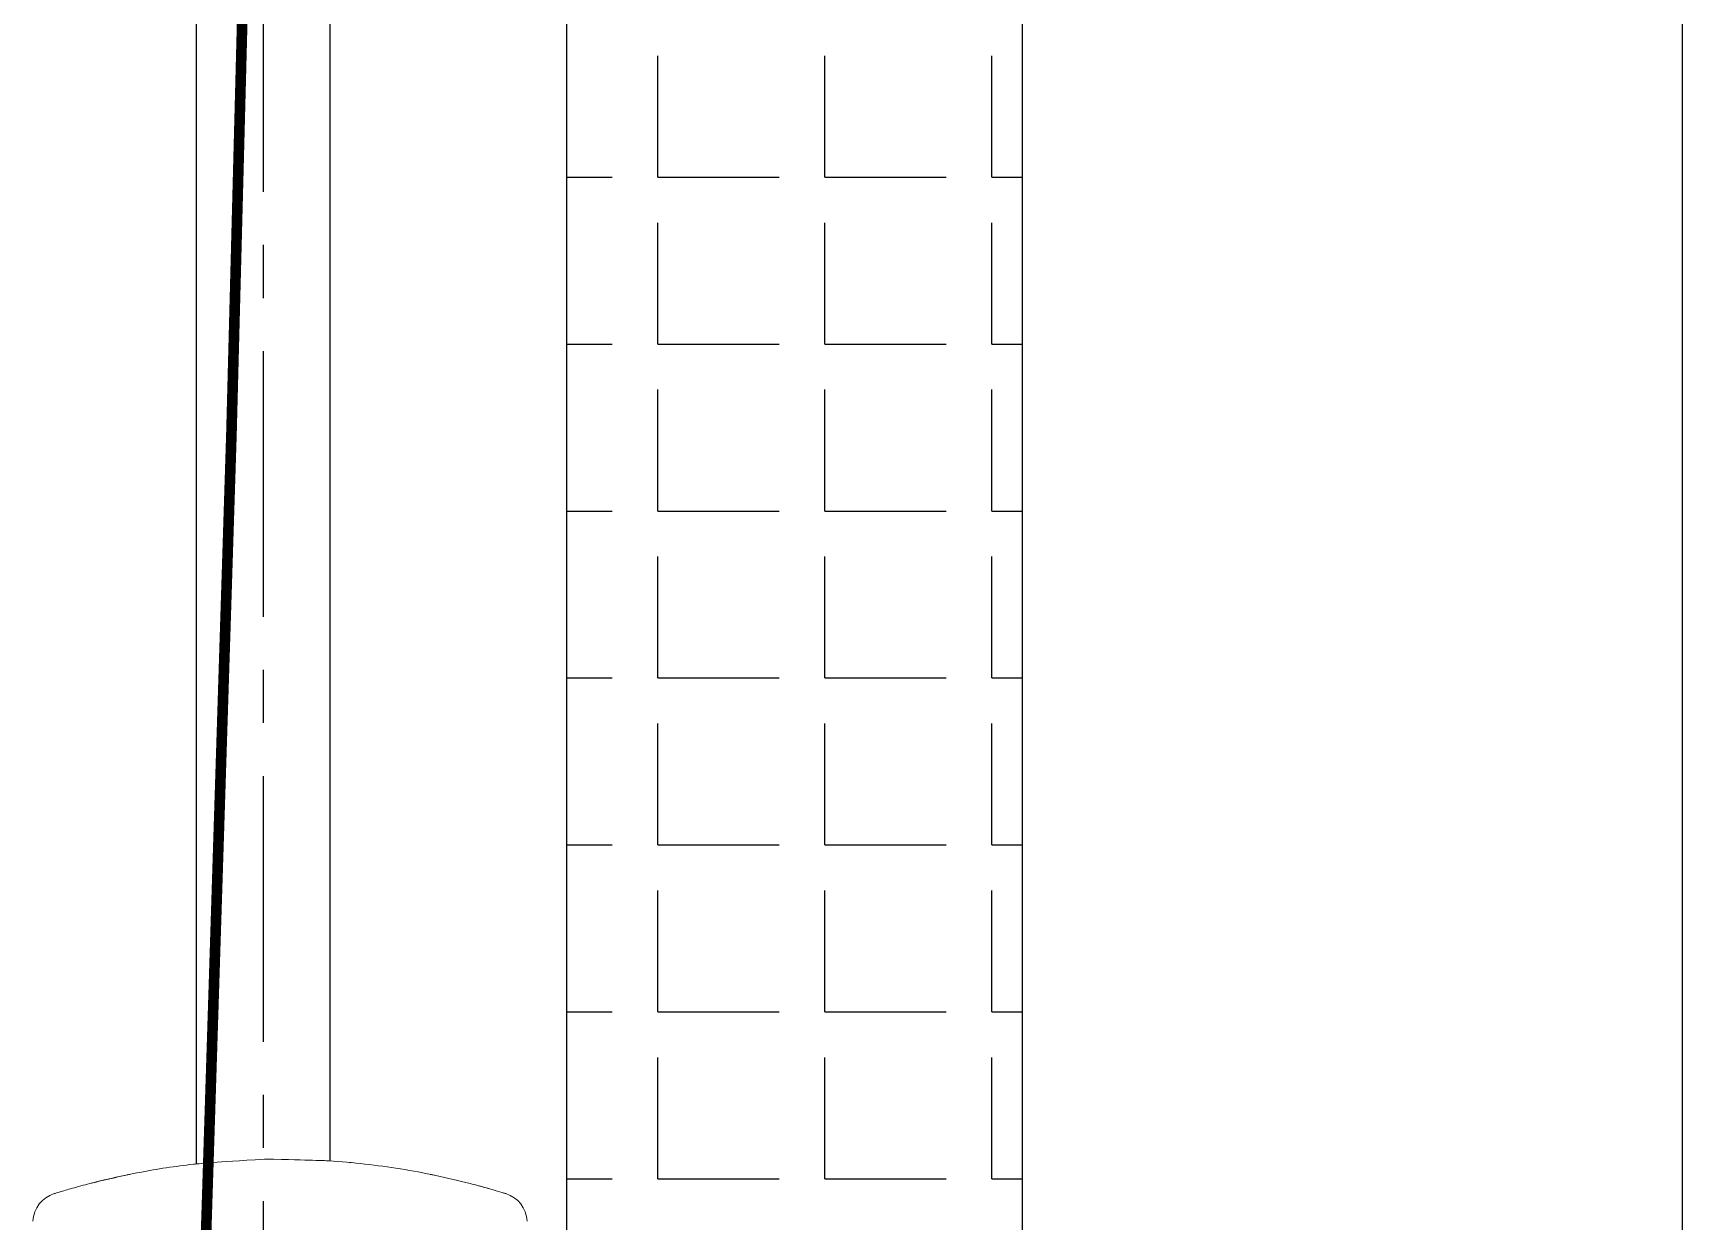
# Model space of a CAD drawing. Extents: x -4069 to -3649, y -4303 to -3709.
# Drawn here: x -3755.8 to -3701.5, y -4092.2 to -4053 of the extents above; entities that cross this region are included whole.
import ezdxf

# ---------------------------------------------------------------- set-up
doc = ezdxf.new("R2010")
doc.units = 0
doc.header["$LTSCALE"] = 7
doc.linetypes.add('CENTER', pattern=[2, 1.25, -0.25, 0.25, -0.25])
doc.layers.get('0').update_dxf_attribs({"color": 2, "linetype": 'CONTINUOUS'})
for name, color, linetype in [('6', 7, 'CONTINUOUS'), ('CL', 1, 'CENTER'), ('DIM', 2, 'CONTINUOUS'), ('HT', 3, 'CONTINUOUS')]:
    doc.layers.add(name, color=color, linetype=linetype)

msp = doc.modelspace()

# ---------------------------------------------------------------- linework, layer by layer
at = {"color": 7, "linetype": 'Continuous', "lineweight": 15}
msp.add_line((-3742.70396, -4090.63824), (-3742.57697, -4090.66563), dxfattribs=at)
for centre, radius, start, end in [((-3745.32755, -4090.35221), 0.1, 84.851638, 113.242826), ((-3754.79122, -4092.22911), 1, 107.300671, 177), ((-3740.51669, -4092.22911), 1, 3, 72.699329)]:
    msp.add_arc(centre, radius, start, end, dxfattribs=at)
for points, knots in [([(-3753.91411, -4090.93977), (-3753.37154, -4090.81078), (-3752.27688, -4090.55055), (-3750.79838, -4090.32425), (-3749.87815, -4090.2459), (-3748.16167, -4090.1369)], [0, 0, 0, 0, 0.39211609, 0.79111392, 1, 1, 1, 1]), ([(-3749.98357, -4090.25207), (-3749.98572, -4090.25227), (-3749.9888, -4090.25256), (-3749.98862, -4090.25254), (-3749.98856, -4090.25253)], [0, 0, 0, 0, 0.698435465, 1, 1, 1, 1]), ([(-3748.16167, -4090.1369), (-3746.52451, -4090.17337), (-3745.88298, -4090.19526), (-3744.85276, -4090.29277), (-3743.67337, -4090.45279), (-3742.51165, -4090.66642), (-3741.76643, -4090.84865), (-3741.3938, -4090.93977)], [0, 0, 0, 0, 0.12820356, 0.34249868, 0.55680491, 0.77839343, 1, 1, 1, 1]), ([(-3755.0886, -4091.27436), (-3755.08681, -4091.2738), (-3755.07839, -4091.27117), (-3754.92826, -4091.22461), (-3754.51963, -4091.10164), (-3754.11676, -4090.99394), (-3753.91411, -4090.93977)], [0, 0, 0, 0, 0.07989322, 0.37480871, 0.68551077, 1, 1, 1, 1]), ([(-3753.87993, -4090.93215), (-3753.80786, -4090.91333), (-3753.58193, -4090.85436), (-3753.12478, -4090.74655), (-3752.7564, -4090.66994), (-3752.60394, -4090.63824)], [0, 0, 0, 0, 0.21543266, 0.67529078, 1, 1, 1, 1]), ([(-3741.3938, -4090.93977), (-3741.30065, -4090.96423), (-3741.01436, -4091.0394), (-3740.61711, -4091.15289), (-3740.28361, -4091.25413), (-3740.24068, -4091.26763), (-3740.2193, -4091.27436)], [0, 0, 0, 0, 0.14174491, 0.43559971, 0.71890705, 1, 1, 1, 1]), ([(-3741.09312, -4091.0198), (-3741.08302, -4091.02246), (-3740.92974, -4091.06283), (-3740.81997, -4091.09581), (-3740.79447, -4091.10285), (-3740.78499, -4091.10546)], [0, 0, 0, 0, 0.042439761, 0.64426575, 1, 1, 1, 1])]:
    msp.add_open_spline(points, degree=3, knots=knots, dxfattribs=at)
at = {"layer": '6', "color": 7, "linetype": 'Continuous'}
for p, q in [((-3750.40317, -4090.29574), (-3750.40317, -4020.86326)), ((-3746.00317, -4090.19754), (-3746.00317, -4020.86326))]:
    msp.add_line(p, q, dxfattribs=at)
at = {"layer": 'CL'}
msp.add_line((-3748.20317, -4114.26802), (-3748.20317, -3901.91168), dxfattribs=at)
at = {"layer": 'CL', "const_width": 0.35}
msp.add_lwpolyline([(-3748.20317, -4025.99335), (-3749.25465, -4066.26544), (-3750.22108, -4096.74613)], dxfattribs=at)
at = {"layer": 'DIM'}
msp.add_line((-3701.48245, -3958.72204), (-3701.48245, -4118.25204), dxfattribs=at)
at = {"layer": 'HT', "ltscale": 0.5}
for p, q in [((-3738.20317, -4221.75204), (-3738.20317, -3842.25204)), ((-3723.20317, -4228.15204), (-3723.20317, -3842.25204)), ((-3735.21517, -4057.78463), (-3735.21517, -4053.78463)), ((-3729.71517, -4057.78463), (-3729.71517, -4053.78463)), ((-3724.21517, -4057.78463), (-3724.21517, -4053.78463)), ((-3738.20317, -4057.78463), (-3736.71517, -4057.78463)), ((-3735.21517, -4057.78463), (-3731.21517, -4057.78463)), ((-3729.71517, -4057.78463), (-3725.71517, -4057.78463)), ((-3724.21517, -4057.78463), (-3723.20317, -4057.78463)), ((-3735.21517, -4063.28463), (-3735.21517, -4059.28463)), ((-3729.71517, -4063.28463), (-3729.71517, -4059.28463)), ((-3724.21517, -4063.28463), (-3724.21517, -4059.28463)), ((-3738.20317, -4063.28463), (-3736.71517, -4063.28463)), ((-3735.21517, -4063.28463), (-3731.21517, -4063.28463)), ((-3729.71517, -4063.28463), (-3725.71517, -4063.28463)), ((-3724.21517, -4063.28463), (-3723.20317, -4063.28463)), ((-3735.21517, -4068.78463), (-3735.21517, -4064.78463)), ((-3729.71517, -4068.78463), (-3729.71517, -4064.78463)), ((-3724.21517, -4068.78463), (-3724.21517, -4064.78463)), ((-3738.20317, -4068.78463), (-3736.71517, -4068.78463)), ((-3735.21517, -4068.78463), (-3731.21517, -4068.78463)), ((-3729.71517, -4068.78463), (-3725.71517, -4068.78463)), ((-3724.21517, -4068.78463), (-3723.20317, -4068.78463)), ((-3735.21517, -4074.28463), (-3735.21517, -4070.28463)), ((-3729.71517, -4074.28463), (-3729.71517, -4070.28463)), ((-3724.21517, -4074.28463), (-3724.21517, -4070.28463)), ((-3738.20317, -4074.28463), (-3736.71517, -4074.28463)), ((-3735.21517, -4074.28463), (-3731.21517, -4074.28463)), ((-3729.71517, -4074.28463), (-3725.71517, -4074.28463)), ((-3724.21517, -4074.28463), (-3723.20317, -4074.28463)), ((-3735.21517, -4079.78463), (-3735.21517, -4075.78463)), ((-3729.71517, -4079.78463), (-3729.71517, -4075.78463)), ((-3724.21517, -4079.78463), (-3724.21517, -4075.78463)), ((-3738.20317, -4079.78463), (-3736.71517, -4079.78463)), ((-3735.21517, -4079.78463), (-3731.21517, -4079.78463)), ((-3729.71517, -4079.78463), (-3725.71517, -4079.78463)), ((-3724.21517, -4079.78463), (-3723.20317, -4079.78463)), ((-3735.21517, -4085.28463), (-3735.21517, -4081.28463)), ((-3729.71517, -4085.28463), (-3729.71517, -4081.28463)), ((-3724.21517, -4085.28463), (-3724.21517, -4081.28463)), ((-3738.20317, -4085.28463), (-3736.71517, -4085.28463)), ((-3735.21517, -4085.28463), (-3731.21517, -4085.28463)), ((-3729.71517, -4085.28463), (-3725.71517, -4085.28463)), ((-3724.21517, -4085.28463), (-3723.20317, -4085.28463)), ((-3735.21517, -4090.78463), (-3735.21517, -4086.78463)), ((-3729.71517, -4090.78463), (-3729.71517, -4086.78463)), ((-3724.21517, -4090.78463), (-3724.21517, -4086.78463)), ((-3738.20317, -4090.78463), (-3736.71517, -4090.78463)), ((-3735.21517, -4090.78463), (-3731.21517, -4090.78463)), ((-3729.71517, -4090.78463), (-3725.71517, -4090.78463)), ((-3724.21517, -4090.78463), (-3723.20317, -4090.78463))]:
    msp.add_line(p, q, dxfattribs=at)

doc.saveas('drawing.dxf')
